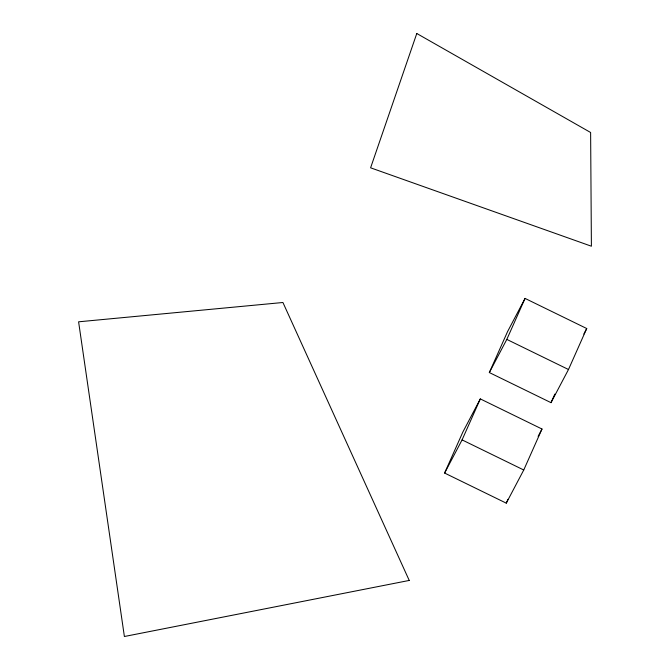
<?xml version="1.0" encoding="UTF-8"?>
<svg xmlns="http://www.w3.org/2000/svg" width="670" height="670" viewBox="0 0 670 670"><rect width="100%" height="100%" fill="white"/><g stroke="black" fill="none" stroke-linecap="round" stroke-linejoin="round"><path stroke-width="1" d="M444.604 473.045L462.844 432.058L480.323 398.91L541.996 429.018L523.747 469.997L506.269 503.153L444.604 473.045L462.082 439.889L480.323 398.91M489.334 372.553L507.584 331.575L525.062 298.418L586.727 328.526L568.487 369.513L551.008 402.662L489.334 372.553L506.813 339.405L525.062 298.418M506.269 503.153L507.969 499.343M551.008 402.662L554.827 394.086M583.821 334.054L586.727 328.526M538.111 436.379L541.996 429.018M506.813 339.405L568.487 369.513M462.082 439.889L523.747 469.997M416.782 33.5L370.602 167.81L591.401 246.217L590.622 132.493L416.782 33.5M409.228 580.438L124.386 636.5L78.599 321.809L282.924 302.497L409.228 580.438"/></g></svg>
